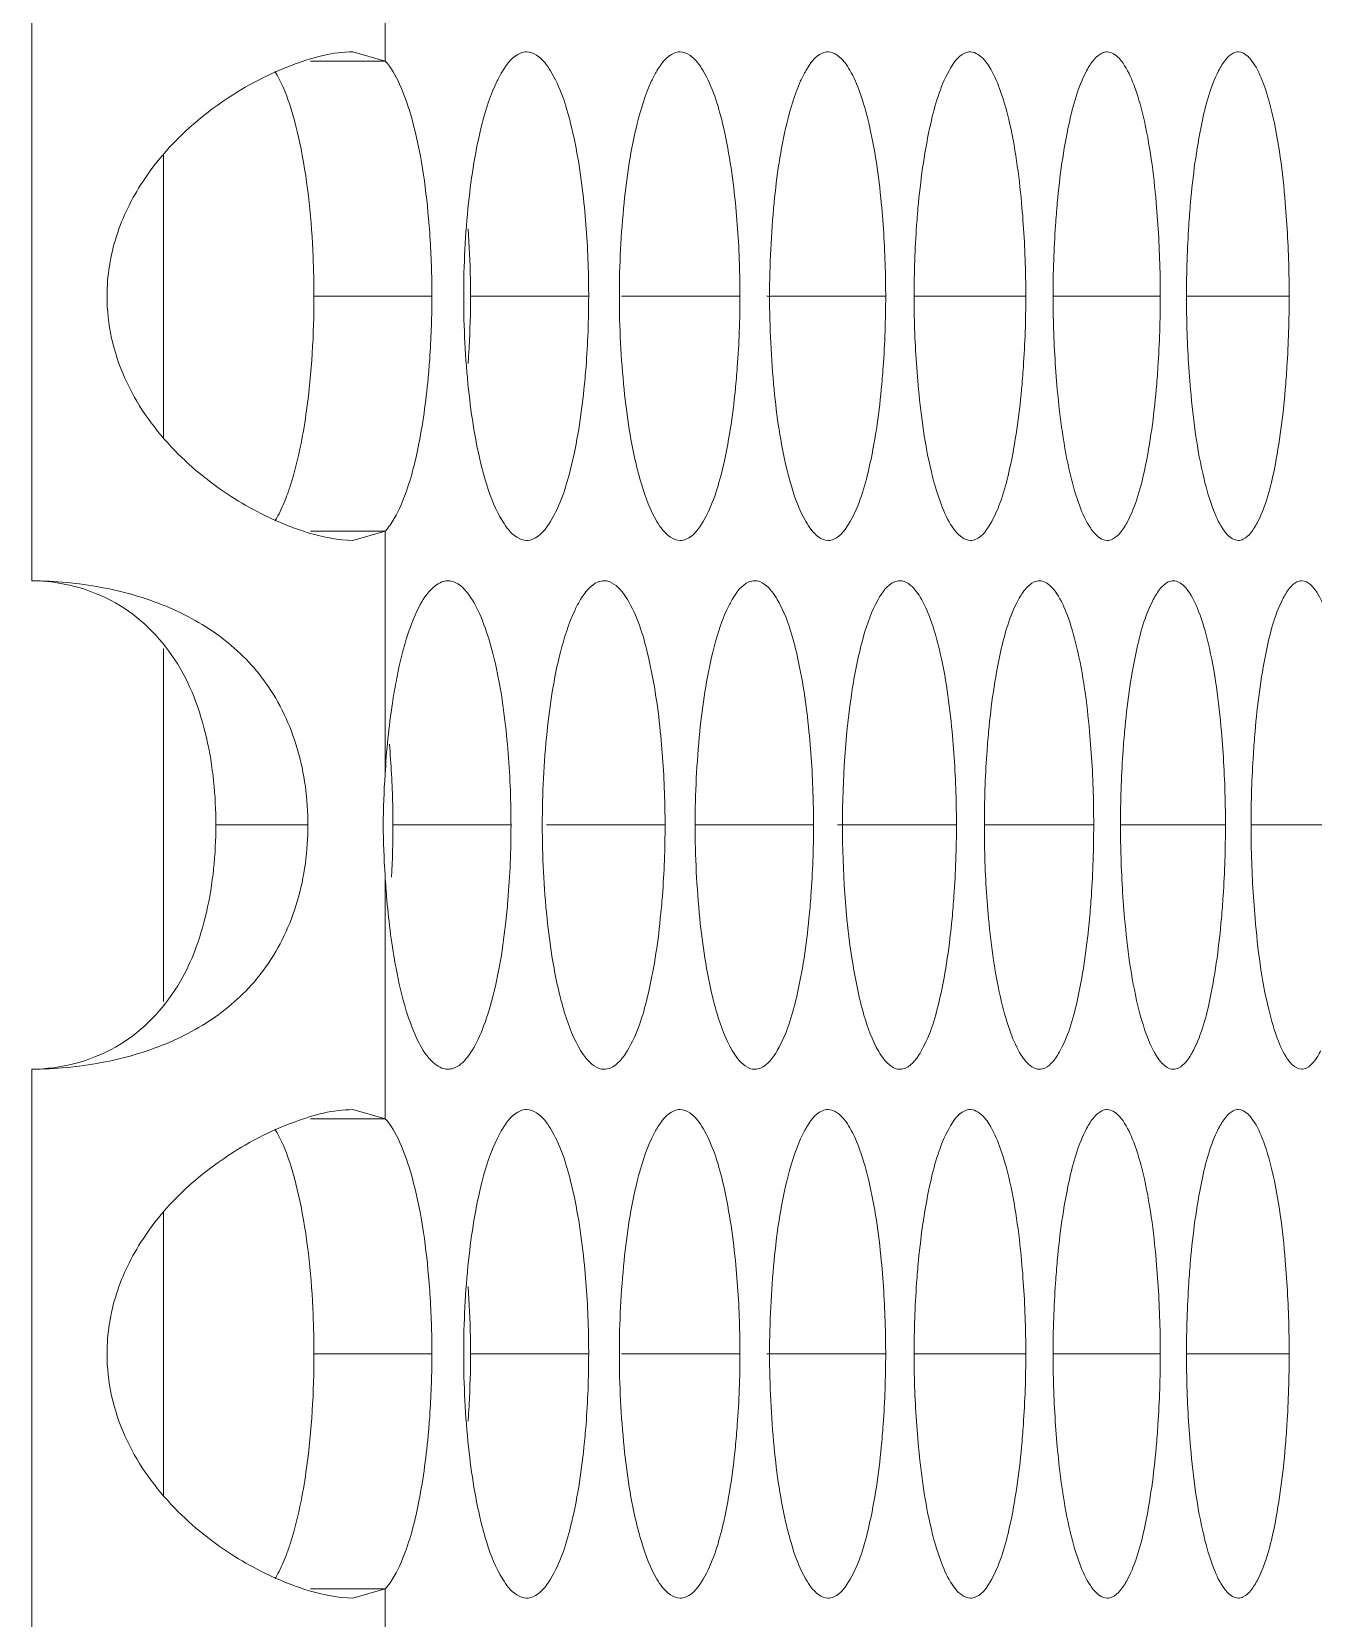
# Model space of a CAD drawing. Header units: millimetres. Extents: x 1177 to 4147, y 93 to 2194.
# Drawn here: x 2891.19 to 2906.93, y 1388.33 to 1407.81 of the extents above; entities that cross this region are included whole.
import ezdxf

# ---------------------------------------------------------------- set-up
doc = ezdxf.new("R2010")
doc.units = ezdxf.units.MM
doc.header["$LTSCALE"] = 0.1
doc.layers.get('0').update_dxf_attribs({"lineweight": 13})
doc.layers.add('标注', color=251, linetype='Continuous', lineweight=9)

msp = doc.modelspace()

# ---------------------------------------------------------------- linework, layer by layer
for p, q in [((2895.532, 1407.45), (2895.532, 1410.437)), ((2891.191, 1401.068), (2891.191, 1408.058)), ((2891.191, 1401.068), (2891.191, 1408.058)), ((2895.532, 1398.689), (2895.532, 1401.676)), ((2895.532, 1394.46), (2895.532, 1397.447)), ((2891.191, 1388.077), (2891.191, 1395.068)), ((2891.191, 1388.077), (2891.191, 1395.068)), ((2895.532, 1385.699), (2895.532, 1388.686))]:
    msp.add_line(p, q)
at = {"layer": '标注'}
for p, q in [((2894.616, 1407.45), (2895.532, 1407.45)), ((2895.532, 1407.45), (2895.137, 1407.563)), ((2892.81, 1406.302), (2892.81, 1402.825)), ((2894.658, 1404.563), (2896.106, 1404.563)), ((2896.581, 1404.563), (2898.032, 1404.563)), ((2898.435, 1404.563), (2899.89, 1404.563)), ((2900.221, 1404.563), (2901.68, 1404.563)), ((2902.029, 1404.563), (2903.401, 1404.563)), ((2903.736, 1404.563), (2905.053, 1404.563)), ((2905.375, 1404.563), (2906.636, 1404.563)), ((2894.616, 1401.676), (2895.532, 1401.676)), ((2895.137, 1401.563), (2895.532, 1401.676)), ((2892.81, 1400.235), (2892.81, 1395.901)), ((2893.453, 1398.068), (2894.584, 1398.068)), ((2895.628, 1398.068), (2897.078, 1398.068)), ((2897.516, 1398.068), (2898.97, 1398.068)), ((2899.337, 1398.068), (2900.794, 1398.068)), ((2901.089, 1398.068), (2902.549, 1398.068)), ((2902.892, 1398.068), (2904.235, 1398.068)), ((2904.564, 1398.068), (2905.853, 1398.068)), ((2906.168, 1398.068), (2907.402, 1398.068)), ((2894.616, 1394.46), (2895.532, 1394.46)), ((2895.532, 1394.46), (2895.137, 1394.573)), ((2892.81, 1393.311), (2892.81, 1389.834)), ((2894.658, 1391.573), (2896.106, 1391.573)), ((2896.581, 1391.573), (2898.032, 1391.573)), ((2898.435, 1391.573), (2899.89, 1391.573)), ((2900.221, 1391.573), (2901.68, 1391.573)), ((2902.029, 1391.573), (2903.401, 1391.573)), ((2903.736, 1391.573), (2905.053, 1391.573)), ((2905.375, 1391.573), (2906.636, 1391.573)), ((2894.616, 1388.686), (2895.532, 1388.686)), ((2895.137, 1388.573), (2895.532, 1388.686))]:
    msp.add_line(p, q, dxfattribs=at)
for centre, radius, start, end in [((2904.136, 1398.06), 8.627, 175.8208, 179.9495), ((2904.136, 1398.076), 8.627, 180.0505, 184.1792), ((2884.338, 1398.067), 11.29, 356.7614, 0.0035)]:
    msp.add_arc(centre, radius, start, end, dxfattribs=at)
for points, knots in [([(2895.137, 1407.563), (2894.895, 1407.563), (2894.332, 1407.413), (2893.824, 1407.149), (2893.553, 1406.965)], [0, 0, 0, 0, 0.425121, 1, 1, 1, 1]), ([(2896.065, 1405.517), (2896.029, 1405.927), (2895.951, 1406.492), (2895.738, 1407.133), (2895.608, 1407.369), (2895.532, 1407.45)], [0, 0, 0, 0, 0.608781, 0.835781, 1, 1, 1, 1]), ([(2897.27, 1407.563), (2897.244, 1407.563), (2897.116, 1407.534), (2897.03, 1407.419), (2896.976, 1407.331)], [0, 0, 0, 0, 0.199148, 1, 1, 1, 1]), ([(2897.563, 1407.331), (2897.541, 1407.366), (2897.472, 1407.469), (2897.356, 1407.563), (2897.27, 1407.563)], [0, 0, 0, 0, 0.321082, 1, 1, 1, 1]), ([(2899.155, 1407.563), (2899.131, 1407.563), (2899.005, 1407.533), (2898.923, 1407.418), (2898.871, 1407.331)], [0, 0, 0, 0, 0.196477, 1, 1, 1, 1]), ([(2899.437, 1407.331), (2899.417, 1407.366), (2899.351, 1407.467), (2899.239, 1407.563), (2899.155, 1407.563)], [0, 0, 0, 0, 0.324295, 1, 1, 1, 1]), ([(2900.972, 1407.563), (2900.948, 1407.563), (2900.825, 1407.532), (2900.748, 1407.417), (2900.699, 1407.331)], [0, 0, 0, 0, 0.193636, 1, 1, 1, 1]), ([(2901.239, 1407.34), (2901.22, 1407.373), (2901.158, 1407.47), (2901.052, 1407.563), (2900.972, 1407.563)], [0, 0, 0, 0, 0.326204, 1, 1, 1, 1]), ([(2902.72, 1407.563), (2902.698, 1407.563), (2902.577, 1407.532), (2902.505, 1407.417), (2902.458, 1407.331)], [0, 0, 0, 0, 0.190615, 1, 1, 1, 1]), ([(2902.951, 1407.383), (2902.934, 1407.41), (2902.879, 1407.49), (2902.788, 1407.563), (2902.72, 1407.563)], [0, 0, 0, 0, 0.321102, 1, 1, 1, 1]), ([(2904.4, 1407.563), (2904.378, 1407.563), (2904.315, 1407.546), (2904.225, 1407.463), (2904.174, 1407.381), (2904.148, 1407.331)], [0, 0, 0, 0, 0.185665, 0.530478, 1, 1, 1, 1]), ([(2904.595, 1407.424), (2904.58, 1407.445), (2904.532, 1407.509), (2904.456, 1407.563), (2904.4, 1407.563)], [0, 0, 0, 0, 0.314447, 1, 1, 1, 1]), ([(2906.011, 1407.563), (2905.99, 1407.563), (2905.928, 1407.546), (2905.843, 1407.462), (2905.794, 1407.38), (2905.769, 1407.331)], [0, 0, 0, 0, 0.182292, 0.52599, 1, 1, 1, 1]), ([(2906.17, 1407.463), (2906.158, 1407.478), (2906.117, 1407.526), (2906.055, 1407.563), (2906.011, 1407.563)], [0, 0, 0, 0, 0.305886, 1, 1, 1, 1]), ([(2906.588, 1405.71), (2906.556, 1406.084), (2906.495, 1406.594), (2906.328, 1407.176), (2906.229, 1407.388), (2906.17, 1407.463)], [0, 0, 0, 0, 0.619614, 0.843153, 1, 1, 1, 1]), ([(2894.499, 1406.374), (2894.462, 1406.561), (2894.382, 1406.886), (2894.255, 1407.201), (2894.179, 1407.324)], [0, 0, 0, 0, 0.568754, 1, 1, 1, 1]), ([(2896.976, 1407.331), (2896.95, 1407.291), (2896.841, 1407.086), (2896.77, 1406.862), (2896.724, 1406.684)], [0, 0, 0, 0, 0.20579, 1, 1, 1, 1]), ([(2897.974, 1405.71), (2897.94, 1406.038), (2897.855, 1406.59), (2897.683, 1407.135), (2897.563, 1407.331)], [0, 0, 0, 0, 0.587706, 1, 1, 1, 1]), ([(2898.871, 1407.331), (2898.847, 1407.291), (2898.741, 1407.085), (2898.673, 1406.862), (2898.629, 1406.684)], [0, 0, 0, 0, 0.205098, 1, 1, 1, 1]), ([(2899.834, 1405.71), (2899.801, 1406.038), (2899.719, 1406.589), (2899.555, 1407.134), (2899.437, 1407.331)], [0, 0, 0, 0, 0.588565, 1, 1, 1, 1]), ([(2900.699, 1407.331), (2900.675, 1407.291), (2900.573, 1407.084), (2900.508, 1406.862), (2900.465, 1406.684)], [0, 0, 0, 0, 0.204414, 1, 1, 1, 1]), ([(2901.626, 1405.71), (2901.594, 1406.04), (2901.531, 1406.499), (2901.38, 1407.039), (2901.29, 1407.253), (2901.239, 1407.34)], [0, 0, 0, 0, 0.590197, 0.820528, 1, 1, 1, 1]), ([(2902.458, 1407.331), (2902.347, 1407.132), (2902.192, 1406.587), (2902.115, 1406.037), (2902.083, 1405.71)], [0, 0, 0, 0, 0.410076, 1, 1, 1, 1]), ([(2903.349, 1405.71), (2903.316, 1406.054), (2903.254, 1406.53), (2903.098, 1407.085), (2903.004, 1407.299), (2902.951, 1407.383)], [0, 0, 0, 0, 0.598831, 0.827178, 1, 1, 1, 1]), ([(2904.148, 1407.331), (2904.041, 1407.131), (2903.893, 1406.586), (2903.818, 1406.037), (2903.788, 1405.71)], [0, 0, 0, 0, 0.409275, 1, 1, 1, 1]), ([(2905.003, 1405.71), (2904.971, 1406.069), (2904.909, 1406.562), (2904.747, 1407.131), (2904.651, 1407.344), (2904.595, 1407.424)], [0, 0, 0, 0, 0.608586, 0.834685, 1, 1, 1, 1]), ([(2905.769, 1407.331), (2905.666, 1407.13), (2905.525, 1406.585), (2905.453, 1406.037), (2905.424, 1405.71)], [0, 0, 0, 0, 0.408497, 1, 1, 1, 1]), ([(2893.553, 1406.965), (2893.164, 1406.7), (2892.628, 1406.187), (2892.197, 1405.311), (2892.116, 1404.812), (2892.116, 1404.563)], [0, 0, 0, 0, 0.48685, 0.742674, 1, 1, 1, 1]), ([(2896.724, 1406.684), (2896.642, 1406.365), (2896.533, 1405.658), (2896.497, 1404.946), (2896.497, 1404.563)], [0, 0, 0, 0, 0.462348, 1, 1, 1, 1]), ([(2898.629, 1406.684), (2898.549, 1406.365), (2898.445, 1405.658), (2898.409, 1404.946), (2898.409, 1404.563)], [0, 0, 0, 0, 0.462125, 1, 1, 1, 1]), ([(2900.465, 1406.684), (2900.388, 1406.364), (2900.288, 1405.657), (2900.254, 1404.946), (2900.254, 1404.563)], [0, 0, 0, 0, 0.461908, 1, 1, 1, 1]), ([(2894.658, 1404.563), (2894.658, 1404.724), (2894.644, 1405.33), (2894.586, 1405.937), (2894.499, 1406.374)], [0, 0, 0, 0, 0.265985, 1, 1, 1, 1]), ([(2898.032, 1404.563), (2898.032, 1404.661), (2898.027, 1405.044), (2898.004, 1405.427), (2897.974, 1405.71)], [0, 0, 0, 0, 0.255763, 1, 1, 1, 1]), ([(2899.89, 1404.563), (2899.89, 1404.661), (2899.885, 1405.044), (2899.863, 1405.427), (2899.834, 1405.71)], [0, 0, 0, 0, 0.25579, 1, 1, 1, 1]), ([(2901.68, 1404.563), (2901.68, 1404.661), (2901.675, 1405.044), (2901.653, 1405.427), (2901.626, 1405.71)], [0, 0, 0, 0, 0.255815, 1, 1, 1, 1]), ([(2902.083, 1405.71), (2902.074, 1405.618), (2902.043, 1405.236), (2902.029, 1404.853), (2902.029, 1404.563)], [0, 0, 0, 0, 0.242084, 1, 1, 1, 1]), ([(2903.401, 1404.563), (2903.401, 1404.661), (2903.396, 1405.044), (2903.375, 1405.427), (2903.349, 1405.71)], [0, 0, 0, 0, 0.25584, 1, 1, 1, 1]), ([(2903.788, 1405.71), (2903.78, 1405.618), (2903.749, 1405.236), (2903.736, 1404.853), (2903.736, 1404.563)], [0, 0, 0, 0, 0.242044, 1, 1, 1, 1]), ([(2905.053, 1404.563), (2905.053, 1404.661), (2905.048, 1405.044), (2905.028, 1405.427), (2905.003, 1405.71)], [0, 0, 0, 0, 0.255864, 1, 1, 1, 1]), ([(2905.424, 1405.71), (2905.416, 1405.618), (2905.387, 1405.236), (2905.375, 1404.853), (2905.375, 1404.563)], [0, 0, 0, 0, 0.242005, 1, 1, 1, 1]), ([(2906.636, 1404.563), (2906.636, 1404.661), (2906.632, 1405.044), (2906.612, 1405.427), (2906.588, 1405.71)], [0, 0, 0, 0, 0.255886, 1, 1, 1, 1]), ([(2896.106, 1404.563), (2896.106, 1404.644), (2896.103, 1404.962), (2896.086, 1405.281), (2896.065, 1405.517)], [0, 0, 0, 0, 0.253876, 1, 1, 1, 1]), ([(2896.581, 1404.563), (2896.581, 1404.633), (2896.578, 1404.909), (2896.566, 1405.184), (2896.551, 1405.39)], [0, 0, 0, 0, 0.252958, 1, 1, 1, 1]), ([(2892.116, 1404.563), (2892.116, 1404.219), (2892.273, 1403.53), (2892.859, 1402.696), (2893.591, 1402.097), (2894.129, 1401.823), (2894.391, 1401.725)], [0, 0, 0, 0, 0.268228, 0.532568, 0.782157, 1, 1, 1, 1]), ([(2894.499, 1402.752), (2894.526, 1402.888), (2894.623, 1403.487), (2894.658, 1404.095), (2894.658, 1404.563)], [0, 0, 0, 0, 0.228138, 1, 1, 1, 1]), ([(2896.065, 1403.609), (2896.072, 1403.687), (2896.096, 1404.004), (2896.106, 1404.323), (2896.106, 1404.563)], [0, 0, 0, 0, 0.244708, 1, 1, 1, 1]), ([(2896.497, 1404.563), (2896.497, 1404.18), (2896.533, 1403.468), (2896.642, 1402.761), (2896.724, 1402.443)], [0, 0, 0, 0, 0.537652, 1, 1, 1, 1]), ([(2896.551, 1403.737), (2896.556, 1403.804), (2896.573, 1404.079), (2896.581, 1404.355), (2896.581, 1404.563)], [0, 0, 0, 0, 0.246013, 1, 1, 1, 1]), ([(2897.974, 1403.416), (2897.984, 1403.508), (2898.018, 1403.89), (2898.032, 1404.273), (2898.032, 1404.563)], [0, 0, 0, 0, 0.24218, 1, 1, 1, 1]), ([(2898.409, 1404.563), (2898.409, 1404.18), (2898.445, 1403.469), (2898.549, 1402.762), (2898.629, 1402.443)], [0, 0, 0, 0, 0.537875, 1, 1, 1, 1]), ([(2899.834, 1403.416), (2899.843, 1403.508), (2899.876, 1403.89), (2899.89, 1404.273), (2899.89, 1404.563)], [0, 0, 0, 0, 0.242136, 1, 1, 1, 1]), ([(2900.254, 1404.563), (2900.254, 1404.18), (2900.288, 1403.469), (2900.388, 1402.762), (2900.465, 1402.443)], [0, 0, 0, 0, 0.538092, 1, 1, 1, 1]), ([(2901.626, 1403.416), (2901.635, 1403.508), (2901.666, 1403.89), (2901.68, 1404.273), (2901.68, 1404.563)], [0, 0, 0, 0, 0.242094, 1, 1, 1, 1]), ([(2902.029, 1404.563), (2902.029, 1404.465), (2902.034, 1404.082), (2902.056, 1403.7), (2902.083, 1403.416)], [0, 0, 0, 0, 0.25582, 1, 1, 1, 1]), ([(2903.349, 1403.416), (2903.357, 1403.508), (2903.388, 1403.89), (2903.401, 1404.273), (2903.401, 1404.563)], [0, 0, 0, 0, 0.242053, 1, 1, 1, 1]), ([(2903.736, 1404.563), (2903.736, 1404.465), (2903.741, 1404.082), (2903.762, 1403.7), (2903.788, 1403.416)], [0, 0, 0, 0, 0.255845, 1, 1, 1, 1]), ([(2905.003, 1403.416), (2905.011, 1403.508), (2905.04, 1403.89), (2905.053, 1404.273), (2905.053, 1404.563)], [0, 0, 0, 0, 0.242014, 1, 1, 1, 1]), ([(2905.375, 1404.563), (2905.375, 1404.465), (2905.379, 1404.082), (2905.399, 1403.7), (2905.424, 1403.416)], [0, 0, 0, 0, 0.255868, 1, 1, 1, 1]), ([(2906.588, 1403.416), (2906.596, 1403.508), (2906.624, 1403.89), (2906.636, 1404.273), (2906.636, 1404.563)], [0, 0, 0, 0, 0.241977, 1, 1, 1, 1]), ([(2895.763, 1402.087), (2895.846, 1402.302), (2895.973, 1402.808), (2896.04, 1403.322), (2896.065, 1403.609)], [0, 0, 0, 0, 0.444382, 1, 1, 1, 1]), ([(2897.563, 1401.795), (2897.683, 1401.992), (2897.855, 1402.536), (2897.94, 1403.088), (2897.974, 1403.416)], [0, 0, 0, 0, 0.412294, 1, 1, 1, 1]), ([(2899.437, 1401.795), (2899.555, 1401.993), (2899.719, 1402.537), (2899.801, 1403.089), (2899.834, 1403.416)], [0, 0, 0, 0, 0.411435, 1, 1, 1, 1]), ([(2901.244, 1401.795), (2901.357, 1401.994), (2901.515, 1402.538), (2901.594, 1403.089), (2901.626, 1403.416)], [0, 0, 0, 0, 0.410597, 1, 1, 1, 1]), ([(2902.083, 1403.416), (2902.116, 1403.078), (2902.179, 1402.609), (2902.334, 1402.059), (2902.426, 1401.846), (2902.478, 1401.76)], [0, 0, 0, 0, 0.595352, 0.824536, 1, 1, 1, 1]), ([(2902.982, 1401.795), (2903.091, 1401.995), (2903.243, 1402.539), (2903.318, 1403.089), (2903.349, 1403.416)], [0, 0, 0, 0, 0.409781, 1, 1, 1, 1]), ([(2903.788, 1403.416), (2903.821, 1403.063), (2903.884, 1402.577), (2904.044, 1402.013), (2904.139, 1401.8), (2904.194, 1401.717)], [0, 0, 0, 0, 0.604767, 0.831791, 1, 1, 1, 1]), ([(2904.651, 1401.795), (2904.756, 1401.996), (2904.901, 1402.54), (2904.974, 1403.089), (2905.003, 1403.416)], [0, 0, 0, 0, 0.408988, 1, 1, 1, 1]), ([(2905.424, 1403.416), (2905.457, 1403.048), (2905.52, 1402.544), (2905.685, 1401.967), (2905.783, 1401.755), (2905.84, 1401.677)], [0, 0, 0, 0, 0.615423, 0.839991, 1, 1, 1, 1]), ([(2906.251, 1401.795), (2906.353, 1401.997), (2906.491, 1402.541), (2906.56, 1403.089), (2906.588, 1403.416)], [0, 0, 0, 0, 0.408219, 1, 1, 1, 1]), ([(2894.315, 1402.087), (2894.334, 1402.134), (2894.41, 1402.352), (2894.464, 1402.577), (2894.499, 1402.752)], [0, 0, 0, 0, 0.222237, 1, 1, 1, 1]), ([(2896.724, 1402.443), (2896.741, 1402.376), (2896.805, 1402.154), (2896.889, 1401.934), (2896.976, 1401.795)], [0, 0, 0, 0, 0.294324, 1, 1, 1, 1]), ([(2898.629, 1402.443), (2898.645, 1402.376), (2898.707, 1402.154), (2898.788, 1401.935), (2898.871, 1401.795)], [0, 0, 0, 0, 0.294922, 1, 1, 1, 1]), ([(2900.465, 1402.443), (2900.481, 1402.376), (2900.54, 1402.155), (2900.618, 1401.935), (2900.699, 1401.795)], [0, 0, 0, 0, 0.29551, 1, 1, 1, 1]), ([(2894.179, 1401.803), (2894.192, 1401.823), (2894.244, 1401.914), (2894.286, 1402.011), (2894.315, 1402.087)], [0, 0, 0, 0, 0.224904, 1, 1, 1, 1]), ([(2895.532, 1401.676), (2895.554, 1401.7), (2895.652, 1401.824), (2895.718, 1401.97), (2895.763, 1402.087)], [0, 0, 0, 0, 0.205277, 1, 1, 1, 1]), ([(2896.976, 1401.795), (2896.997, 1401.76), (2897.067, 1401.658), (2897.184, 1401.563), (2897.27, 1401.563)], [0, 0, 0, 0, 0.321073, 1, 1, 1, 1]), ([(2897.27, 1401.563), (2897.295, 1401.563), (2897.424, 1401.592), (2897.509, 1401.708), (2897.563, 1401.795)], [0, 0, 0, 0, 0.199481, 1, 1, 1, 1]), ([(2898.871, 1401.795), (2898.892, 1401.76), (2898.959, 1401.659), (2899.071, 1401.563), (2899.155, 1401.563)], [0, 0, 0, 0, 0.324264, 1, 1, 1, 1]), ([(2899.155, 1401.563), (2899.18, 1401.563), (2899.306, 1401.593), (2899.386, 1401.708), (2899.437, 1401.795)], [0, 0, 0, 0, 0.196798, 1, 1, 1, 1]), ([(2900.699, 1401.795), (2900.719, 1401.76), (2900.782, 1401.661), (2900.89, 1401.563), (2900.972, 1401.563)], [0, 0, 0, 0, 0.327612, 1, 1, 1, 1]), ([(2900.972, 1401.563), (2900.996, 1401.563), (2901.119, 1401.594), (2901.195, 1401.709), (2901.244, 1401.795)], [0, 0, 0, 0, 0.193945, 1, 1, 1, 1]), ([(2902.72, 1401.563), (2902.743, 1401.563), (2902.864, 1401.595), (2902.935, 1401.71), (2902.982, 1401.795)], [0, 0, 0, 0, 0.190909, 1, 1, 1, 1]), ([(2904.4, 1401.563), (2904.422, 1401.563), (2904.485, 1401.58), (2904.574, 1401.663), (2904.625, 1401.746), (2904.651, 1401.795)], [0, 0, 0, 0, 0.185919, 0.530524, 1, 1, 1, 1]), ([(2906.011, 1401.563), (2906.032, 1401.563), (2906.093, 1401.58), (2906.178, 1401.664), (2906.226, 1401.746), (2906.251, 1401.795)], [0, 0, 0, 0, 0.18253, 0.526009, 1, 1, 1, 1]), ([(2894.391, 1401.725), (2894.459, 1401.699), (2894.701, 1401.617), (2894.955, 1401.564), (2895.137, 1401.563)], [0, 0, 0, 0, 0.288359, 1, 1, 1, 1]), ([(2902.478, 1401.76), (2902.496, 1401.731), (2902.553, 1401.645), (2902.649, 1401.563), (2902.72, 1401.563)], [0, 0, 0, 0, 0.324647, 1, 1, 1, 1]), ([(2904.194, 1401.717), (2904.209, 1401.694), (2904.259, 1401.625), (2904.34, 1401.563), (2904.4, 1401.563)], [0, 0, 0, 0, 0.318608, 1, 1, 1, 1]), ([(2905.84, 1401.677), (2905.853, 1401.66), (2905.896, 1401.607), (2905.963, 1401.563), (2906.011, 1401.563)], [0, 0, 0, 0, 0.310747, 1, 1, 1, 1]), ([(2894.067, 1399.811), (2893.918, 1400.021), (2893.546, 1400.399), (2892.84, 1400.788), (2892.04, 1401.014), (2891.477, 1401.066), (2891.191, 1401.068)], [0, 0, 0, 0, 0.237278, 0.48061, 0.736199, 1, 1, 1, 1]), ([(2893.453, 1398.068), (2893.453, 1398.428), (2893.385, 1399.134), (2893.02, 1400.131), (2892.252, 1400.887), (2891.545, 1401.064), (2891.191, 1401.068)], [0, 0, 0, 0, 0.257867, 0.504597, 0.746083, 1, 1, 1, 1]), ([(2896.304, 1401.067), (2896.237, 1401.067), (2896.078, 1400.974), (2895.918, 1400.709), (2895.77, 1400.315), (2895.699, 1400.003), (2895.666, 1399.827)], [0, 0, 0, 0, 0.138263, 0.343336, 0.632179, 1, 1, 1, 1]), ([(2896.542, 1400.92), (2896.525, 1400.942), (2896.463, 1401.013), (2896.37, 1401.067), (2896.304, 1401.067)], [0, 0, 0, 0, 0.303752, 1, 1, 1, 1]), ([(2898.221, 1401.068), (2898.196, 1401.068), (2898.069, 1401.038), (2897.985, 1400.923), (2897.932, 1400.836)], [0, 0, 0, 0, 0.197833, 1, 1, 1, 1]), ([(2898.509, 1400.836), (2898.488, 1400.871), (2898.42, 1400.973), (2898.306, 1401.068), (2898.221, 1401.068)], [0, 0, 0, 0, 0.322669, 1, 1, 1, 1]), ([(2900.072, 1401.068), (2900.048, 1401.068), (2899.923, 1401.038), (2899.844, 1400.922), (2899.794, 1400.836)], [0, 0, 0, 0, 0.195078, 1, 1, 1, 1]), ([(2900.349, 1400.836), (2900.329, 1400.871), (2900.265, 1400.971), (2900.155, 1401.068), (2900.072, 1401.068)], [0, 0, 0, 0, 0.32596, 1, 1, 1, 1]), ([(2901.855, 1401.068), (2901.832, 1401.068), (2901.71, 1401.037), (2901.635, 1400.922), (2901.587, 1400.836)], [0, 0, 0, 0, 0.192149, 1, 1, 1, 1]), ([(2902.104, 1400.866), (2902.086, 1400.897), (2902.027, 1400.985), (2901.928, 1401.068), (2901.855, 1401.068)], [0, 0, 0, 0, 0.323826, 1, 1, 1, 1]), ([(2903.569, 1401.068), (2903.546, 1401.068), (2903.482, 1401.051), (2903.39, 1400.968), (2903.338, 1400.885), (2903.311, 1400.836)], [0, 0, 0, 0, 0.187277, 0.53264, 1, 1, 1, 1]), ([(2903.782, 1400.909), (2903.766, 1400.933), (2903.714, 1401.004), (2903.63, 1401.068), (2903.569, 1401.068)], [0, 0, 0, 0, 0.31799, 1, 1, 1, 1]), ([(2905.214, 1401.068), (2905.192, 1401.068), (2905.13, 1401.051), (2905.042, 1400.967), (2904.993, 1400.885), (2904.967, 1400.836)], [0, 0, 0, 0, 0.184004, 0.528262, 1, 1, 1, 1]), ([(2905.391, 1400.949), (2905.378, 1400.967), (2905.333, 1401.022), (2905.264, 1401.068), (2905.214, 1401.068)], [0, 0, 0, 0, 0.310426, 1, 1, 1, 1]), ([(2906.79, 1401.068), (2906.77, 1401.068), (2906.709, 1401.051), (2906.625, 1400.967), (2906.578, 1400.885), (2906.554, 1400.836)], [0, 0, 0, 0, 0.180528, 0.523661, 1, 1, 1, 1]), ([(2906.932, 1400.985), (2906.921, 1400.998), (2906.883, 1401.038), (2906.829, 1401.068), (2906.79, 1401.068)], [0, 0, 0, 0, 0.300787, 1, 1, 1, 1]), ([(2897.011, 1399.287), (2896.972, 1399.627), (2896.897, 1400.097), (2896.712, 1400.638), (2896.604, 1400.842), (2896.542, 1400.92)], [0, 0, 0, 0, 0.599408, 0.827175, 1, 1, 1, 1]), ([(2897.932, 1400.836), (2897.907, 1400.796), (2897.799, 1400.59), (2897.73, 1400.367), (2897.685, 1400.189)], [0, 0, 0, 0, 0.205443, 1, 1, 1, 1]), ([(2898.912, 1399.215), (2898.879, 1399.543), (2898.796, 1400.094), (2898.628, 1400.639), (2898.509, 1400.836)], [0, 0, 0, 0, 0.588138, 1, 1, 1, 1]), ([(2899.794, 1400.836), (2899.77, 1400.796), (2899.665, 1400.589), (2899.599, 1400.367), (2899.555, 1400.189)], [0, 0, 0, 0, 0.204755, 1, 1, 1, 1]), ([(2900.738, 1399.215), (2900.706, 1399.542), (2900.626, 1400.093), (2900.464, 1400.638), (2900.349, 1400.836)], [0, 0, 0, 0, 0.588987, 1, 1, 1, 1]), ([(2901.587, 1400.836), (2901.507, 1400.696), (2901.379, 1400.33), (2901.196, 1399.408), (2901.15, 1398.625), (2901.15, 1398.068)], [0, 0, 0, 0, 0.171591, 0.407652, 1, 1, 1, 1]), ([(2902.496, 1399.215), (2902.464, 1399.552), (2902.401, 1400.019), (2902.247, 1400.567), (2902.156, 1400.781), (2902.104, 1400.866)], [0, 0, 0, 0, 0.594383, 0.823753, 1, 1, 1, 1]), ([(2903.311, 1400.836), (2903.202, 1400.636), (2903.051, 1400.092), (2902.975, 1399.542), (2902.944, 1399.215)], [0, 0, 0, 0, 0.409673, 1, 1, 1, 1]), ([(2904.184, 1399.215), (2904.152, 1399.566), (2904.09, 1400.05), (2903.931, 1400.613), (2903.836, 1400.826), (2903.782, 1400.909)], [0, 0, 0, 0, 0.603559, 0.830818, 1, 1, 1, 1]), ([(2904.967, 1400.836), (2904.862, 1400.635), (2904.717, 1400.091), (2904.644, 1399.542), (2904.615, 1399.215)], [0, 0, 0, 0, 0.408883, 1, 1, 1, 1]), ([(2905.804, 1399.215), (2905.772, 1399.581), (2905.71, 1400.083), (2905.546, 1400.658), (2905.448, 1400.871), (2905.391, 1400.949)], [0, 0, 0, 0, 0.613931, 0.838792, 1, 1, 1, 1]), ([(2906.554, 1400.836), (2906.453, 1400.634), (2906.315, 1400.09), (2906.245, 1399.542), (2906.217, 1399.215)], [0, 0, 0, 0, 0.408118, 1, 1, 1, 1]), ([(2907.355, 1399.215), (2907.337, 1399.422), (2907.296, 1399.803), (2907.205, 1400.315), (2907.092, 1400.703), (2906.992, 1400.914), (2906.932, 1400.985)], [0, 0, 0, 0, 0.338668, 0.625811, 0.847843, 1, 1, 1, 1]), ([(2897.685, 1400.189), (2897.604, 1399.87), (2897.497, 1399.163), (2897.462, 1398.451), (2897.462, 1398.068)], [0, 0, 0, 0, 0.462235, 1, 1, 1, 1]), ([(2899.555, 1400.189), (2899.477, 1399.869), (2899.375, 1399.162), (2899.34, 1398.451), (2899.34, 1398.068)], [0, 0, 0, 0, 0.462016, 1, 1, 1, 1]), ([(2894.584, 1398.068), (2894.584, 1398.384), (2894.504, 1399.002), (2894.239, 1399.569), (2894.067, 1399.811)], [0, 0, 0, 0, 0.515812, 1, 1, 1, 1]), ([(2895.666, 1399.827), (2895.649, 1399.74), (2895.585, 1399.363), (2895.548, 1398.982), (2895.532, 1398.689)], [0, 0, 0, 0, 0.233018, 1, 1, 1, 1]), ([(2897.078, 1398.068), (2897.078, 1398.172), (2897.072, 1398.579), (2897.045, 1398.986), (2897.011, 1399.287)], [0, 0, 0, 0, 0.256515, 1, 1, 1, 1]), ([(2898.97, 1398.068), (2898.97, 1398.166), (2898.965, 1398.549), (2898.942, 1398.932), (2898.912, 1399.215)], [0, 0, 0, 0, 0.255777, 1, 1, 1, 1]), ([(2900.794, 1398.068), (2900.794, 1398.166), (2900.789, 1398.549), (2900.766, 1398.932), (2900.738, 1399.215)], [0, 0, 0, 0, 0.255803, 1, 1, 1, 1]), ([(2902.549, 1398.068), (2902.549, 1398.166), (2902.544, 1398.549), (2902.523, 1398.932), (2902.496, 1399.215)], [0, 0, 0, 0, 0.255828, 1, 1, 1, 1]), ([(2902.944, 1399.215), (2902.936, 1399.123), (2902.905, 1398.741), (2902.892, 1398.358), (2902.892, 1398.068)], [0, 0, 0, 0, 0.242063, 1, 1, 1, 1]), ([(2904.235, 1398.068), (2904.235, 1398.166), (2904.231, 1398.549), (2904.21, 1398.931), (2904.184, 1399.215)], [0, 0, 0, 0, 0.255852, 1, 1, 1, 1]), ([(2904.615, 1399.215), (2904.606, 1399.123), (2904.577, 1398.741), (2904.564, 1398.358), (2904.564, 1398.068)], [0, 0, 0, 0, 0.242024, 1, 1, 1, 1]), ([(2905.853, 1398.068), (2905.853, 1398.166), (2905.849, 1398.549), (2905.829, 1398.931), (2905.804, 1399.215)], [0, 0, 0, 0, 0.255875, 1, 1, 1, 1]), ([(2906.217, 1399.215), (2906.209, 1399.123), (2906.18, 1398.741), (2906.168, 1398.358), (2906.168, 1398.068)], [0, 0, 0, 0, 0.241986, 1, 1, 1, 1]), ([(2895.628, 1398.068), (2895.628, 1398.152), (2895.624, 1398.483), (2895.606, 1398.814), (2895.584, 1399.06)], [0, 0, 0, 0, 0.254236, 1, 1, 1, 1]), ([(2891.191, 1395.068), (2891.545, 1395.072), (2892.252, 1395.249), (2893.02, 1396.005), (2893.385, 1397.002), (2893.453, 1397.708), (2893.453, 1398.068)], [0, 0, 0, 0, 0.253917, 0.495403, 0.742133, 1, 1, 1, 1]), ([(2894.067, 1396.325), (2894.239, 1396.567), (2894.504, 1397.134), (2894.584, 1397.752), (2894.584, 1398.068)], [0, 0, 0, 0, 0.484188, 1, 1, 1, 1]), ([(2897.011, 1396.849), (2897.022, 1396.947), (2897.061, 1397.352), (2897.078, 1397.759), (2897.078, 1398.068)], [0, 0, 0, 0, 0.241125, 1, 1, 1, 1]), ([(2897.462, 1398.068), (2897.462, 1397.685), (2897.497, 1396.973), (2897.604, 1396.266), (2897.685, 1395.947)], [0, 0, 0, 0, 0.537765, 1, 1, 1, 1]), ([(2898.912, 1396.921), (2898.922, 1397.013), (2898.956, 1397.394), (2898.97, 1397.778), (2898.97, 1398.068)], [0, 0, 0, 0, 0.242158, 1, 1, 1, 1]), ([(2899.34, 1398.068), (2899.34, 1397.685), (2899.375, 1396.974), (2899.477, 1396.267), (2899.555, 1395.947)], [0, 0, 0, 0, 0.537984, 1, 1, 1, 1]), ([(2900.738, 1396.921), (2900.747, 1397.013), (2900.78, 1397.395), (2900.794, 1397.778), (2900.794, 1398.068)], [0, 0, 0, 0, 0.242115, 1, 1, 1, 1]), ([(2901.15, 1398.068), (2901.15, 1397.506), (2901.197, 1396.718), (2901.383, 1395.791), (2901.513, 1395.426), (2901.594, 1395.287)], [0, 0, 0, 0, 0.594289, 0.829953, 1, 1, 1, 1]), ([(2902.496, 1396.921), (2902.504, 1397.013), (2902.536, 1397.395), (2902.549, 1397.778), (2902.549, 1398.068)], [0, 0, 0, 0, 0.242073, 1, 1, 1, 1]), ([(2902.892, 1398.068), (2902.892, 1397.97), (2902.896, 1397.587), (2902.917, 1397.204), (2902.944, 1396.921)], [0, 0, 0, 0, 0.255833, 1, 1, 1, 1]), ([(2904.184, 1396.921), (2904.193, 1397.013), (2904.223, 1397.395), (2904.235, 1397.778), (2904.235, 1398.068)], [0, 0, 0, 0, 0.242033, 1, 1, 1, 1]), ([(2904.564, 1398.068), (2904.564, 1397.97), (2904.569, 1397.587), (2904.589, 1397.204), (2904.615, 1396.921)], [0, 0, 0, 0, 0.255857, 1, 1, 1, 1]), ([(2905.804, 1396.921), (2905.812, 1397.013), (2905.841, 1397.395), (2905.853, 1397.778), (2905.853, 1398.068)], [0, 0, 0, 0, 0.241995, 1, 1, 1, 1]), ([(2906.168, 1398.068), (2906.168, 1397.97), (2906.172, 1397.587), (2906.192, 1397.204), (2906.217, 1396.921)], [0, 0, 0, 0, 0.25588, 1, 1, 1, 1]), ([(2895.532, 1397.447), (2895.538, 1397.346), (2895.565, 1396.965), (2895.613, 1396.585), (2895.666, 1396.308)], [0, 0, 0, 0, 0.264818, 1, 1, 1, 1]), ([(2898.509, 1395.3), (2898.628, 1395.497), (2898.796, 1396.042), (2898.879, 1396.593), (2898.912, 1396.921)], [0, 0, 0, 0, 0.411862, 1, 1, 1, 1]), ([(2900.349, 1395.3), (2900.464, 1395.498), (2900.626, 1396.043), (2900.706, 1396.594), (2900.738, 1396.921)], [0, 0, 0, 0, 0.411013, 1, 1, 1, 1]), ([(2902.121, 1395.3), (2902.233, 1395.499), (2902.388, 1396.044), (2902.465, 1396.594), (2902.496, 1396.921)], [0, 0, 0, 0, 0.410186, 1, 1, 1, 1]), ([(2902.944, 1396.921), (2902.977, 1396.575), (2903.04, 1396.098), (2903.198, 1395.541), (2903.291, 1395.327), (2903.344, 1395.243)], [0, 0, 0, 0, 0.599914, 0.828052, 1, 1, 1, 1]), ([(2903.825, 1395.3), (2903.932, 1395.5), (2904.08, 1396.045), (2904.154, 1396.594), (2904.184, 1396.921)], [0, 0, 0, 0, 0.409381, 1, 1, 1, 1]), ([(2904.615, 1396.921), (2904.647, 1396.56), (2904.71, 1396.066), (2904.873, 1395.495), (2904.97, 1395.282), (2905.026, 1395.202)], [0, 0, 0, 0, 0.60993, 0.835766, 1, 1, 1, 1]), ([(2905.46, 1395.3), (2905.563, 1395.501), (2905.705, 1396.046), (2905.775, 1396.594), (2905.804, 1396.921)], [0, 0, 0, 0, 0.4086, 1, 1, 1, 1]), ([(2906.217, 1396.921), (2906.249, 1396.545), (2906.312, 1396.032), (2906.48, 1395.45), (2906.579, 1395.238), (2906.638, 1395.164)], [0, 0, 0, 0, 0.621267, 0.84448, 1, 1, 1, 1]), ([(2896.542, 1395.216), (2896.604, 1395.294), (2896.712, 1395.498), (2896.897, 1396.039), (2896.972, 1396.509), (2897.011, 1396.849)], [0, 0, 0, 0, 0.172825, 0.400592, 1, 1, 1, 1]), ([(2891.191, 1395.068), (2891.477, 1395.07), (2892.04, 1395.122), (2892.84, 1395.348), (2893.546, 1395.737), (2893.918, 1396.115), (2894.067, 1396.325)], [0, 0, 0, 0, 0.263801, 0.51939, 0.762722, 1, 1, 1, 1]), ([(2895.666, 1396.308), (2895.699, 1396.133), (2895.77, 1395.821), (2895.918, 1395.427), (2896.078, 1395.162), (2896.237, 1395.069), (2896.304, 1395.069)], [0, 0, 0, 0, 0.367821, 0.656664, 0.861737, 1, 1, 1, 1]), ([(2897.685, 1395.947), (2897.702, 1395.881), (2897.764, 1395.659), (2897.847, 1395.439), (2897.932, 1395.3)], [0, 0, 0, 0, 0.294624, 1, 1, 1, 1]), ([(2899.555, 1395.947), (2899.572, 1395.881), (2899.632, 1395.659), (2899.711, 1395.44), (2899.794, 1395.3)], [0, 0, 0, 0, 0.295217, 1, 1, 1, 1]), ([(2896.304, 1395.069), (2896.325, 1395.069), (2896.421, 1395.084), (2896.496, 1395.157), (2896.542, 1395.216)], [0, 0, 0, 0, 0.213946, 1, 1, 1, 1]), ([(2897.932, 1395.3), (2897.953, 1395.265), (2898.022, 1395.163), (2898.136, 1395.068), (2898.221, 1395.068)], [0, 0, 0, 0, 0.32265, 1, 1, 1, 1]), ([(2898.221, 1395.068), (2898.246, 1395.068), (2898.373, 1395.097), (2898.456, 1395.213), (2898.509, 1395.3)], [0, 0, 0, 0, 0.19816, 1, 1, 1, 1]), ([(2899.794, 1395.3), (2899.814, 1395.265), (2899.879, 1395.165), (2899.989, 1395.068), (2900.072, 1395.068)], [0, 0, 0, 0, 0.325919, 1, 1, 1, 1]), ([(2900.072, 1395.068), (2900.096, 1395.068), (2900.221, 1395.098), (2900.299, 1395.214), (2900.349, 1395.3)], [0, 0, 0, 0, 0.195393, 1, 1, 1, 1]), ([(2901.594, 1395.287), (2901.613, 1395.254), (2901.674, 1395.16), (2901.777, 1395.068), (2901.855, 1395.068)], [0, 0, 0, 0, 0.327099, 1, 1, 1, 1]), ([(2901.855, 1395.068), (2901.878, 1395.068), (2902, 1395.099), (2902.074, 1395.214), (2902.121, 1395.3)], [0, 0, 0, 0, 0.19245, 1, 1, 1, 1]), ([(2903.344, 1395.243), (2903.361, 1395.217), (2903.415, 1395.139), (2903.503, 1395.068), (2903.569, 1395.068)], [0, 0, 0, 0, 0.321831, 1, 1, 1, 1]), ([(2903.569, 1395.068), (2903.591, 1395.068), (2903.655, 1395.084), (2903.747, 1395.168), (2903.798, 1395.25), (2903.825, 1395.3)], [0, 0, 0, 0, 0.187539, 0.532699, 1, 1, 1, 1]), ([(2905.026, 1395.202), (2905.04, 1395.182), (2905.087, 1395.121), (2905.16, 1395.068), (2905.214, 1395.068)], [0, 0, 0, 0, 0.31493, 1, 1, 1, 1]), ([(2905.214, 1395.068), (2905.236, 1395.068), (2905.298, 1395.085), (2905.385, 1395.168), (2905.434, 1395.251), (2905.46, 1395.3)], [0, 0, 0, 0, 0.18425, 0.528295, 1, 1, 1, 1]), ([(2906.79, 1395.068), (2906.811, 1395.068), (2906.871, 1395.085), (2906.954, 1395.169), (2907.001, 1395.251), (2907.025, 1395.3)], [0, 0, 0, 0, 0.180756, 0.523667, 1, 1, 1, 1]), ([(2906.638, 1395.164), (2906.649, 1395.149), (2906.689, 1395.104), (2906.748, 1395.068), (2906.79, 1395.068)], [0, 0, 0, 0, 0.306013, 1, 1, 1, 1]), ([(2895.137, 1394.572), (2894.895, 1394.572), (2894.332, 1394.422), (2893.824, 1394.159), (2893.553, 1393.974)], [0, 0, 0, 0, 0.425121, 1, 1, 1, 1]), ([(2896.065, 1392.527), (2896.029, 1392.937), (2895.951, 1393.502), (2895.738, 1394.142), (2895.608, 1394.379), (2895.532, 1394.46)], [0, 0, 0, 0, 0.608781, 0.835781, 1, 1, 1, 1]), ([(2897.27, 1394.573), (2897.244, 1394.573), (2897.116, 1394.544), (2897.03, 1394.428), (2896.976, 1394.341)], [0, 0, 0, 0, 0.199148, 1, 1, 1, 1]), ([(2897.563, 1394.341), (2897.541, 1394.376), (2897.472, 1394.478), (2897.356, 1394.573), (2897.27, 1394.573)], [0, 0, 0, 0, 0.321082, 1, 1, 1, 1]), ([(2899.155, 1394.573), (2899.131, 1394.573), (2899.005, 1394.543), (2898.923, 1394.428), (2898.871, 1394.341)], [0, 0, 0, 0, 0.196477, 1, 1, 1, 1]), ([(2899.437, 1394.341), (2899.417, 1394.376), (2899.351, 1394.477), (2899.239, 1394.573), (2899.155, 1394.573)], [0, 0, 0, 0, 0.324295, 1, 1, 1, 1]), ([(2900.972, 1394.573), (2900.948, 1394.573), (2900.825, 1394.542), (2900.748, 1394.427), (2900.699, 1394.341)], [0, 0, 0, 0, 0.193636, 1, 1, 1, 1]), ([(2901.239, 1394.349), (2901.22, 1394.383), (2901.158, 1394.48), (2901.052, 1394.573), (2900.972, 1394.573)], [0, 0, 0, 0, 0.326204, 1, 1, 1, 1]), ([(2902.72, 1394.573), (2902.698, 1394.573), (2902.577, 1394.541), (2902.505, 1394.426), (2902.458, 1394.341)], [0, 0, 0, 0, 0.190615, 1, 1, 1, 1]), ([(2902.951, 1394.393), (2902.934, 1394.42), (2902.879, 1394.5), (2902.788, 1394.573), (2902.72, 1394.573)], [0, 0, 0, 0, 0.321102, 1, 1, 1, 1]), ([(2903.349, 1392.72), (2903.316, 1393.064), (2903.254, 1393.539), (2903.098, 1394.094), (2903.004, 1394.308), (2902.951, 1394.393)], [0, 0, 0, 0, 0.598831, 0.827178, 1, 1, 1, 1]), ([(2904.4, 1394.573), (2904.378, 1394.573), (2904.315, 1394.556), (2904.225, 1394.473), (2904.174, 1394.39), (2904.148, 1394.341)], [0, 0, 0, 0, 0.185665, 0.530478, 1, 1, 1, 1]), ([(2904.595, 1394.434), (2904.58, 1394.455), (2904.532, 1394.518), (2904.456, 1394.573), (2904.4, 1394.573)], [0, 0, 0, 0, 0.314447, 1, 1, 1, 1]), ([(2905.003, 1392.72), (2904.971, 1393.078), (2904.909, 1393.571), (2904.747, 1394.14), (2904.651, 1394.354), (2904.595, 1394.434)], [0, 0, 0, 0, 0.608586, 0.834685, 1, 1, 1, 1]), ([(2906.011, 1394.573), (2905.99, 1394.573), (2905.928, 1394.556), (2905.843, 1394.472), (2905.794, 1394.39), (2905.769, 1394.341)], [0, 0, 0, 0, 0.182292, 0.52599, 1, 1, 1, 1]), ([(2906.17, 1394.472), (2906.158, 1394.488), (2906.117, 1394.535), (2906.055, 1394.573), (2906.011, 1394.573)], [0, 0, 0, 0, 0.305886, 1, 1, 1, 1]), ([(2906.588, 1392.72), (2906.556, 1393.094), (2906.495, 1393.604), (2906.328, 1394.185), (2906.229, 1394.398), (2906.17, 1394.472)], [0, 0, 0, 0, 0.619614, 0.843153, 1, 1, 1, 1]), ([(2894.499, 1393.383), (2894.462, 1393.57), (2894.382, 1393.896), (2894.255, 1394.21), (2894.179, 1394.333)], [0, 0, 0, 0, 0.568754, 1, 1, 1, 1]), ([(2896.976, 1394.341), (2896.95, 1394.3), (2896.841, 1394.095), (2896.77, 1393.872), (2896.724, 1393.693)], [0, 0, 0, 0, 0.20579, 1, 1, 1, 1]), ([(2897.974, 1392.72), (2897.94, 1393.047), (2897.855, 1393.6), (2897.683, 1394.144), (2897.563, 1394.341)], [0, 0, 0, 0, 0.587706, 1, 1, 1, 1]), ([(2898.871, 1394.341), (2898.847, 1394.3), (2898.741, 1394.095), (2898.673, 1393.872), (2898.629, 1393.693)], [0, 0, 0, 0, 0.205098, 1, 1, 1, 1]), ([(2899.834, 1392.72), (2899.801, 1393.047), (2899.719, 1393.599), (2899.555, 1394.143), (2899.437, 1394.341)], [0, 0, 0, 0, 0.588565, 1, 1, 1, 1]), ([(2900.699, 1394.341), (2900.675, 1394.3), (2900.573, 1394.094), (2900.508, 1393.871), (2900.465, 1393.693)], [0, 0, 0, 0, 0.204414, 1, 1, 1, 1]), ([(2901.626, 1392.72), (2901.594, 1393.05), (2901.531, 1393.508), (2901.38, 1394.049), (2901.29, 1394.262), (2901.239, 1394.349)], [0, 0, 0, 0, 0.590197, 0.820528, 1, 1, 1, 1]), ([(2902.458, 1394.341), (2902.347, 1394.141), (2902.192, 1393.597), (2902.115, 1393.047), (2902.083, 1392.72)], [0, 0, 0, 0, 0.410076, 1, 1, 1, 1]), ([(2904.148, 1394.341), (2904.041, 1394.14), (2903.893, 1393.596), (2903.818, 1393.047), (2903.788, 1392.72)], [0, 0, 0, 0, 0.409275, 1, 1, 1, 1]), ([(2905.769, 1394.341), (2905.666, 1394.139), (2905.525, 1393.595), (2905.453, 1393.047), (2905.424, 1392.72)], [0, 0, 0, 0, 0.408497, 1, 1, 1, 1]), ([(2893.553, 1393.974), (2893.164, 1393.71), (2892.628, 1393.197), (2892.197, 1392.321), (2892.116, 1391.821), (2892.116, 1391.573)], [0, 0, 0, 0, 0.48685, 0.742674, 1, 1, 1, 1]), ([(2896.724, 1393.693), (2896.642, 1393.375), (2896.533, 1392.668), (2896.497, 1391.956), (2896.497, 1391.573)], [0, 0, 0, 0, 0.462348, 1, 1, 1, 1]), ([(2898.629, 1393.693), (2898.549, 1393.374), (2898.445, 1392.667), (2898.409, 1391.956), (2898.409, 1391.573)], [0, 0, 0, 0, 0.462125, 1, 1, 1, 1]), ([(2900.465, 1393.693), (2900.388, 1393.374), (2900.288, 1392.667), (2900.254, 1391.956), (2900.254, 1391.573)], [0, 0, 0, 0, 0.461908, 1, 1, 1, 1]), ([(2894.658, 1391.573), (2894.658, 1391.734), (2894.644, 1392.34), (2894.586, 1392.947), (2894.499, 1393.383)], [0, 0, 0, 0, 0.265985, 1, 1, 1, 1]), ([(2898.032, 1391.573), (2898.032, 1391.671), (2898.027, 1392.054), (2898.004, 1392.437), (2897.974, 1392.72)], [0, 0, 0, 0, 0.255763, 1, 1, 1, 1]), ([(2899.89, 1391.573), (2899.89, 1391.671), (2899.885, 1392.054), (2899.863, 1392.436), (2899.834, 1392.72)], [0, 0, 0, 0, 0.25579, 1, 1, 1, 1]), ([(2901.68, 1391.573), (2901.68, 1391.671), (2901.675, 1392.054), (2901.653, 1392.436), (2901.626, 1392.72)], [0, 0, 0, 0, 0.255815, 1, 1, 1, 1]), ([(2902.083, 1392.72), (2902.074, 1392.628), (2902.043, 1392.246), (2902.029, 1391.863), (2902.029, 1391.573)], [0, 0, 0, 0, 0.242084, 1, 1, 1, 1]), ([(2903.401, 1391.573), (2903.401, 1391.671), (2903.396, 1392.054), (2903.375, 1392.436), (2903.349, 1392.72)], [0, 0, 0, 0, 0.25584, 1, 1, 1, 1]), ([(2903.788, 1392.72), (2903.78, 1392.628), (2903.749, 1392.246), (2903.736, 1391.863), (2903.736, 1391.573)], [0, 0, 0, 0, 0.242044, 1, 1, 1, 1]), ([(2905.053, 1391.573), (2905.053, 1391.671), (2905.048, 1392.054), (2905.028, 1392.436), (2905.003, 1392.72)], [0, 0, 0, 0, 0.255864, 1, 1, 1, 1]), ([(2905.424, 1392.72), (2905.416, 1392.628), (2905.387, 1392.246), (2905.375, 1391.863), (2905.375, 1391.573)], [0, 0, 0, 0, 0.242005, 1, 1, 1, 1]), ([(2906.636, 1391.573), (2906.636, 1391.671), (2906.632, 1392.054), (2906.612, 1392.436), (2906.588, 1392.72)], [0, 0, 0, 0, 0.255886, 1, 1, 1, 1]), ([(2896.106, 1391.573), (2896.106, 1391.654), (2896.103, 1391.972), (2896.086, 1392.29), (2896.065, 1392.527)], [0, 0, 0, 0, 0.253876, 1, 1, 1, 1]), ([(2896.581, 1391.573), (2896.581, 1391.643), (2896.578, 1391.918), (2896.566, 1392.194), (2896.551, 1392.399)], [0, 0, 0, 0, 0.252958, 1, 1, 1, 1]), ([(2892.116, 1391.573), (2892.116, 1391.229), (2892.273, 1390.54), (2892.859, 1389.706), (2893.591, 1389.107), (2894.129, 1388.832), (2894.391, 1388.734)], [0, 0, 0, 0, 0.268228, 0.532568, 0.782157, 1, 1, 1, 1]), ([(2894.499, 1389.762), (2894.526, 1389.898), (2894.623, 1390.497), (2894.658, 1391.105), (2894.658, 1391.573)], [0, 0, 0, 0, 0.228138, 1, 1, 1, 1]), ([(2896.065, 1390.619), (2896.072, 1390.696), (2896.096, 1391.014), (2896.106, 1391.332), (2896.106, 1391.573)], [0, 0, 0, 0, 0.244708, 1, 1, 1, 1]), ([(2896.497, 1391.573), (2896.497, 1391.19), (2896.533, 1390.478), (2896.642, 1389.771), (2896.724, 1389.452)], [0, 0, 0, 0, 0.537652, 1, 1, 1, 1]), ([(2896.551, 1390.746), (2896.556, 1390.814), (2896.573, 1391.089), (2896.581, 1391.365), (2896.581, 1391.573)], [0, 0, 0, 0, 0.246013, 1, 1, 1, 1]), ([(2897.974, 1390.426), (2897.984, 1390.518), (2898.018, 1390.899), (2898.032, 1391.283), (2898.032, 1391.573)], [0, 0, 0, 0, 0.24218, 1, 1, 1, 1]), ([(2898.409, 1391.573), (2898.409, 1391.19), (2898.445, 1390.478), (2898.549, 1389.771), (2898.629, 1389.452)], [0, 0, 0, 0, 0.537875, 1, 1, 1, 1]), ([(2899.834, 1390.426), (2899.843, 1390.518), (2899.876, 1390.899), (2899.89, 1391.283), (2899.89, 1391.573)], [0, 0, 0, 0, 0.242136, 1, 1, 1, 1]), ([(2900.254, 1391.573), (2900.254, 1391.19), (2900.288, 1390.479), (2900.388, 1389.772), (2900.465, 1389.452)], [0, 0, 0, 0, 0.538092, 1, 1, 1, 1]), ([(2901.626, 1390.426), (2901.635, 1390.518), (2901.666, 1390.899), (2901.68, 1391.283), (2901.68, 1391.573)], [0, 0, 0, 0, 0.242094, 1, 1, 1, 1]), ([(2902.029, 1391.573), (2902.029, 1391.475), (2902.034, 1391.092), (2902.056, 1390.709), (2902.083, 1390.426)], [0, 0, 0, 0, 0.25582, 1, 1, 1, 1]), ([(2903.349, 1390.426), (2903.357, 1390.518), (2903.388, 1390.899), (2903.401, 1391.283), (2903.401, 1391.573)], [0, 0, 0, 0, 0.242053, 1, 1, 1, 1]), ([(2903.736, 1391.573), (2903.736, 1391.475), (2903.741, 1391.092), (2903.762, 1390.709), (2903.788, 1390.426)], [0, 0, 0, 0, 0.255845, 1, 1, 1, 1]), ([(2905.003, 1390.426), (2905.011, 1390.518), (2905.04, 1390.9), (2905.053, 1391.283), (2905.053, 1391.573)], [0, 0, 0, 0, 0.242014, 1, 1, 1, 1]), ([(2905.375, 1391.573), (2905.375, 1391.475), (2905.379, 1391.092), (2905.399, 1390.709), (2905.424, 1390.426)], [0, 0, 0, 0, 0.255868, 1, 1, 1, 1]), ([(2906.588, 1390.426), (2906.596, 1390.518), (2906.624, 1390.9), (2906.636, 1391.283), (2906.636, 1391.573)], [0, 0, 0, 0, 0.241977, 1, 1, 1, 1]), ([(2895.763, 1389.097), (2895.846, 1389.312), (2895.973, 1389.817), (2896.04, 1390.332), (2896.065, 1390.619)], [0, 0, 0, 0, 0.444382, 1, 1, 1, 1]), ([(2897.563, 1388.805), (2897.683, 1389.001), (2897.855, 1389.546), (2897.94, 1390.098), (2897.974, 1390.426)], [0, 0, 0, 0, 0.412294, 1, 1, 1, 1]), ([(2899.437, 1388.805), (2899.555, 1389.002), (2899.719, 1389.547), (2899.801, 1390.098), (2899.834, 1390.426)], [0, 0, 0, 0, 0.411435, 1, 1, 1, 1]), ([(2901.244, 1388.805), (2901.357, 1389.003), (2901.515, 1389.548), (2901.594, 1390.098), (2901.626, 1390.426)], [0, 0, 0, 0, 0.410597, 1, 1, 1, 1]), ([(2902.083, 1390.426), (2902.116, 1390.087), (2902.179, 1389.619), (2902.334, 1389.069), (2902.426, 1388.855), (2902.478, 1388.77)], [0, 0, 0, 0, 0.595352, 0.824536, 1, 1, 1, 1]), ([(2902.982, 1388.805), (2903.091, 1389.004), (2903.243, 1389.549), (2903.318, 1390.099), (2903.349, 1390.426)], [0, 0, 0, 0, 0.409781, 1, 1, 1, 1]), ([(2903.788, 1390.426), (2903.821, 1390.073), (2903.884, 1389.587), (2904.044, 1389.023), (2904.139, 1388.809), (2904.194, 1388.727)], [0, 0, 0, 0, 0.604767, 0.831791, 1, 1, 1, 1]), ([(2904.651, 1388.805), (2904.756, 1389.005), (2904.901, 1389.55), (2904.974, 1390.099), (2905.003, 1390.426)], [0, 0, 0, 0, 0.408988, 1, 1, 1, 1]), ([(2905.424, 1390.426), (2905.457, 1390.058), (2905.52, 1389.554), (2905.685, 1388.977), (2905.783, 1388.764), (2905.84, 1388.687)], [0, 0, 0, 0, 0.615423, 0.839991, 1, 1, 1, 1]), ([(2906.251, 1388.805), (2906.353, 1389.006), (2906.491, 1389.551), (2906.56, 1390.099), (2906.588, 1390.426)], [0, 0, 0, 0, 0.408219, 1, 1, 1, 1]), ([(2894.315, 1389.096), (2894.334, 1389.144), (2894.41, 1389.362), (2894.464, 1389.586), (2894.499, 1389.762)], [0, 0, 0, 0, 0.222237, 1, 1, 1, 1]), ([(2896.724, 1389.452), (2896.741, 1389.386), (2896.805, 1389.163), (2896.889, 1388.944), (2896.976, 1388.805)], [0, 0, 0, 0, 0.294324, 1, 1, 1, 1]), ([(2898.629, 1389.452), (2898.645, 1389.386), (2898.707, 1389.164), (2898.788, 1388.944), (2898.871, 1388.805)], [0, 0, 0, 0, 0.294922, 1, 1, 1, 1]), ([(2900.465, 1389.452), (2900.481, 1389.386), (2900.54, 1389.164), (2900.618, 1388.945), (2900.699, 1388.805)], [0, 0, 0, 0, 0.29551, 1, 1, 1, 1]), ([(2894.179, 1388.812), (2894.192, 1388.832), (2894.244, 1388.924), (2894.286, 1389.02), (2894.315, 1389.096)], [0, 0, 0, 0, 0.224904, 1, 1, 1, 1]), ([(2895.532, 1388.686), (2895.554, 1388.709), (2895.652, 1388.834), (2895.718, 1388.98), (2895.763, 1389.097)], [0, 0, 0, 0, 0.205277, 1, 1, 1, 1]), ([(2896.976, 1388.805), (2896.997, 1388.77), (2897.067, 1388.667), (2897.184, 1388.573), (2897.27, 1388.573)], [0, 0, 0, 0, 0.321073, 1, 1, 1, 1]), ([(2897.27, 1388.573), (2897.295, 1388.573), (2897.424, 1388.602), (2897.509, 1388.717), (2897.563, 1388.805)], [0, 0, 0, 0, 0.199481, 1, 1, 1, 1]), ([(2898.871, 1388.805), (2898.892, 1388.77), (2898.959, 1388.669), (2899.071, 1388.573), (2899.155, 1388.573)], [0, 0, 0, 0, 0.324264, 1, 1, 1, 1]), ([(2899.155, 1388.573), (2899.18, 1388.573), (2899.306, 1388.603), (2899.386, 1388.718), (2899.437, 1388.805)], [0, 0, 0, 0, 0.196798, 1, 1, 1, 1]), ([(2900.699, 1388.805), (2900.719, 1388.77), (2900.782, 1388.67), (2900.89, 1388.573), (2900.972, 1388.573)], [0, 0, 0, 0, 0.327612, 1, 1, 1, 1]), ([(2900.972, 1388.573), (2900.996, 1388.573), (2901.119, 1388.603), (2901.195, 1388.719), (2901.244, 1388.805)], [0, 0, 0, 0, 0.193945, 1, 1, 1, 1]), ([(2902.478, 1388.77), (2902.496, 1388.74), (2902.553, 1388.654), (2902.649, 1388.573), (2902.72, 1388.573)], [0, 0, 0, 0, 0.324647, 1, 1, 1, 1]), ([(2902.72, 1388.573), (2902.743, 1388.573), (2902.864, 1388.604), (2902.935, 1388.719), (2902.982, 1388.805)], [0, 0, 0, 0, 0.190909, 1, 1, 1, 1]), ([(2904.4, 1388.573), (2904.422, 1388.573), (2904.485, 1388.589), (2904.574, 1388.673), (2904.625, 1388.755), (2904.651, 1388.805)], [0, 0, 0, 0, 0.185919, 0.530524, 1, 1, 1, 1]), ([(2906.011, 1388.573), (2906.032, 1388.573), (2906.093, 1388.59), (2906.178, 1388.674), (2906.226, 1388.755), (2906.251, 1388.805)], [0, 0, 0, 0, 0.18253, 0.526009, 1, 1, 1, 1]), ([(2894.391, 1388.734), (2894.459, 1388.708), (2894.701, 1388.627), (2894.955, 1388.573), (2895.137, 1388.573)], [0, 0, 0, 0, 0.288359, 1, 1, 1, 1]), ([(2904.194, 1388.727), (2904.209, 1388.704), (2904.259, 1388.635), (2904.34, 1388.573), (2904.4, 1388.573)], [0, 0, 0, 0, 0.318608, 1, 1, 1, 1]), ([(2905.84, 1388.687), (2905.853, 1388.67), (2905.896, 1388.617), (2905.963, 1388.573), (2906.011, 1388.573)], [0, 0, 0, 0, 0.310747, 1, 1, 1, 1])]:
    msp.add_open_spline(points, degree=3, knots=knots, dxfattribs=at)

doc.saveas('drawing.dxf')
